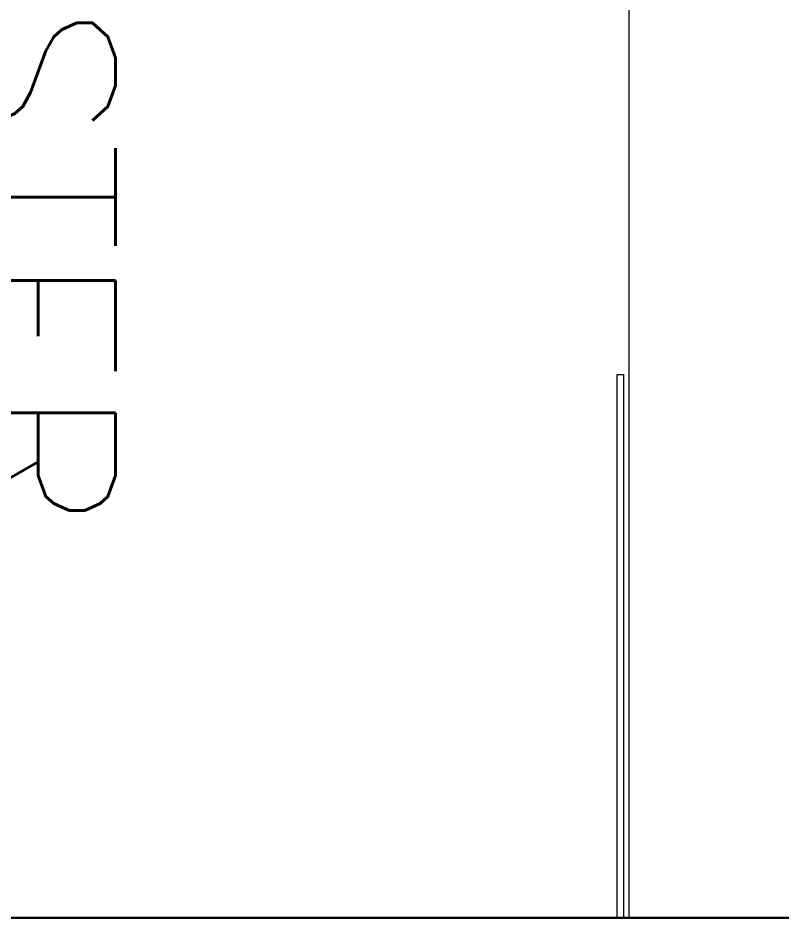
# Model space of a CAD drawing. Header units: metres. Extents: x -44 to 358, y -286 to 66.
# Drawn here: x -7.904 to -6.988, y -273.291 to -272.211 of the extents above; entities that cross this region are included whole.
import ezdxf

# ---------------------------------------------------------------- set-up
doc = ezdxf.new("R2010")
doc.units = ezdxf.units.M
doc.header["$LTSCALE"] = 0.3
for name, color, linetype, lineweight in [('A-WALL', 7, 'Continuous', 30), ('baños', 141, 'Continuous', 0), ('Columnas', 7, 'Continuous', 18)]:
    doc.layers.add(name, color=color, linetype=linetype, lineweight=lineweight)
doc.layers.add('TEXTOS', color=4, linetype='Continuous')

# ---------------------------------------------------------------- blocks, each defined once
blk = doc.blocks.new('A$C6528a993')
at = {"layer": 'A-WALL'}
blk.add_line((24.3, 4.5101), (24.3, 2.2151), dxfattribs=at)
at = {"layer": 'baños'}
blk.add_line((24.3, 3.451), (22.4, 3.451), dxfattribs=at)
blk.add_lwpolyline([(24.3, 3.4364), (23.6479, 3.4364), (23.6479, 3.4442), (24.3, 3.4442)], close=True, dxfattribs=at)
at = {"layer": 'baños', "linetype": 'Continuous', "flags": 8}
for tag, p in [('MODELNUMBER', (17.4854, 20.4812, 0)), ('TRADENAME', (17.4854, 20.4811, 0)), ('MATERIAL', (17.4854, 20.4811, 0)), ('PRODUCT', (17.4854, 20.4811, 0)), ('MODELNUMBER', (18.6601, 20.4812, 0)), ('MATERIAL', (18.6601, 20.4811, 0)), ('PRODUCT', (18.6601, 20.4811, 0)), ('TRADENAME', (18.6601, 20.4811, 0))]:
    blk.add_attdef(tag, p, '', height=0.0000254, rotation=180.0001, dxfattribs=at)
at = {"layer": 'TEXTOS', "insert": (22.8499, 1.9901), "char_height": 0.195, "width": 1.854973, "attachment_point": 7}
blk.add_mtext('{\\Fromans|c0;MASTER BATHROOM\\P2}', dxfattribs=at)

msp = doc.modelspace()

# ---------------------------------------------------------------- block references
at = {"layer": 'Columnas', "ltscale": 0.2, "rotation": 270}
msp.add_blockref('A$C6528a993', (-10.6218239, -248.9911924), dxfattribs=at)

doc.saveas('drawing.dxf')
